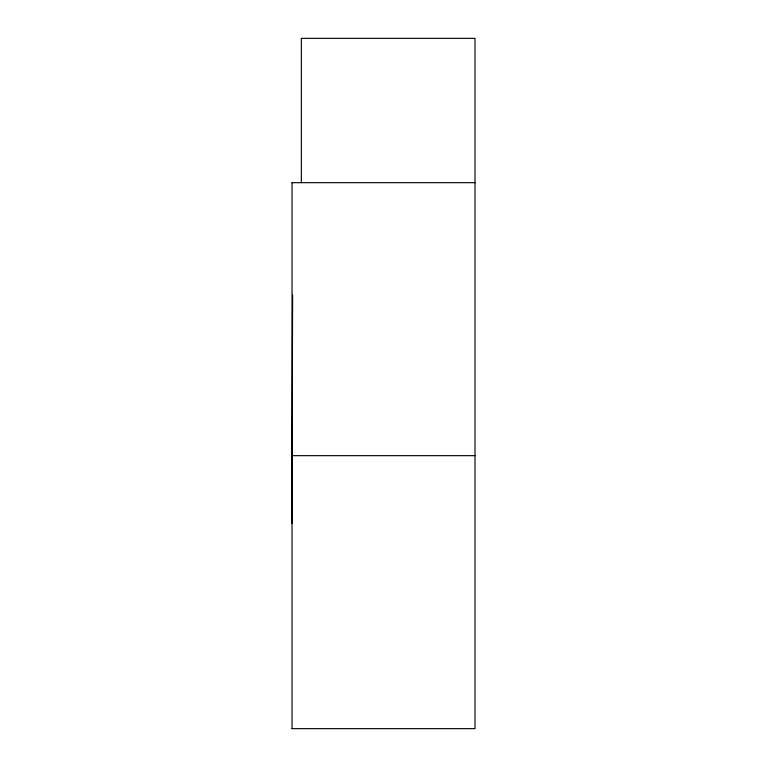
<?xml version="1.0" encoding="UTF-8"?>
<svg xmlns="http://www.w3.org/2000/svg" width="767" height="767" viewBox="0 0 767 767"><rect width="100%" height="100%" fill="white"/><g stroke="black" fill="none" stroke-linecap="round" stroke-linejoin="round"><path stroke-width="1.15" d="M292.035 462.041L292.026 523.315L291.997 455.665L475.003 455.665M292.035 455.665L292.611 295.113M291.997 182.68L475.003 182.68M291.997 728.65L475.003 728.65L475.003 38.35L301.345 38.35L301.345 182.68M292.035 182.68L292.035 728.65"/></g></svg>
